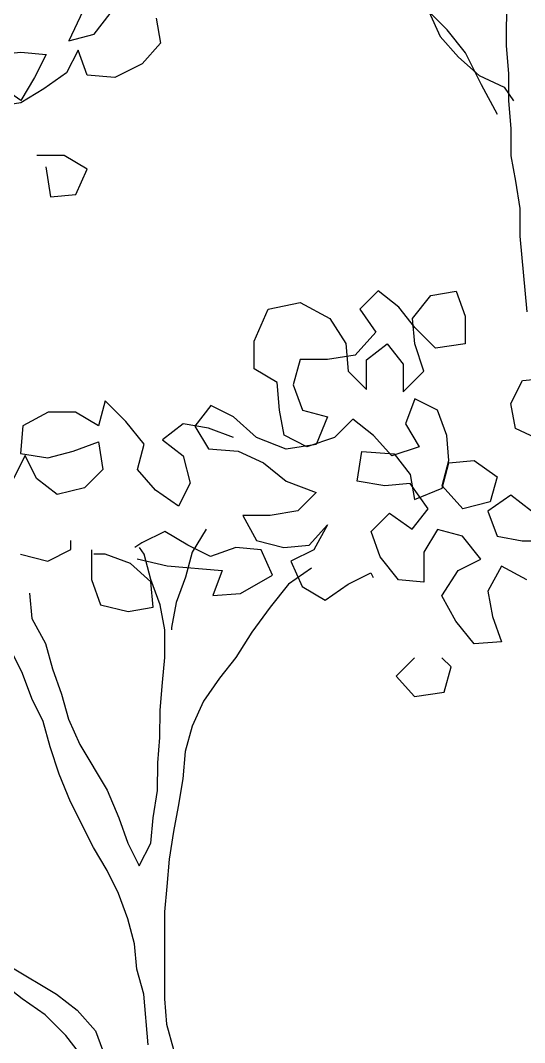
# Model space of a CAD drawing. Header units: millimetres. Extents: x -249630 to 95394, y -188036 to 109963.
# Drawn here: x -73480 to -73197, y 97678 to 98252 of the extents above; entities that cross this region are included whole.
import ezdxf

# ---------------------------------------------------------------- set-up
doc = ezdxf.new("R2010")
doc.units = ezdxf.units.MM
doc.layers.add('AHojas', color=86, linetype='Continuous')
doc.layers.add('ATronco', color=36, linetype='Continuous')

# ---------------------------------------------------------------- blocks, each defined once
blk = doc.blocks.new('Arbol_01')
at = {"layer": 'AHojas'}
for p, q in [((-0.19881, 2.16457), (-0.205, 2.15119)), ((-0.19367, 2.15427), (-0.18645, 2.16353)), ((-0.16586, 2.16145), (-0.16381, 2.15012)), ((-0.205, 2.15119), (-0.19367, 2.15427)), ((-0.16381, 2.15012), (-0.17206, 2.14086)), ((-0.23795, 2.14504), (-0.22662, 2.14606)), ((-0.22662, 2.14606), (-0.2153, 2.14502)), ((-0.2153, 2.14502), (-0.22046, 2.13473)), ((-0.20088, 2.14707), (-0.20604, 2.13677)), ((-0.19677, 2.13574), (-0.20088, 2.14707)), ((-0.17206, 2.14086), (-0.18442, 2.1347)), ((-0.20604, 2.13677), (-0.21634, 2.12958)), ((-0.18442, 2.1347), (-0.19677, 2.13574)), ((-0.22664, 2.12444), (-0.24002, 2.13372)), ((-0.22046, 2.13473), (-0.22664, 2.12444)), ((-0.21634, 2.12958), (-0.22665, 2.12341)), ((-0.22665, 2.12341), (-0.239, 2.12136)), ((-0.2071, 2.09971), (-0.21946, 2.09972)), ((-0.19681, 2.09352), (-0.2071, 2.09971)), ((-0.21535, 2.09457), (-0.2133, 2.08118)), ((-0.20197, 2.0822), (-0.19681, 2.09352)), ((-0.2133, 2.08118), (-0.20197, 2.0822)), ((-0.06609, 2.03883), (-0.07434, 2.0306)), ((-0.05683, 2.03161), (-0.06609, 2.03883)), ((-0.05066, 2.02646), (-0.04241, 2.03675)), ((-0.04241, 2.03675), (-0.03108, 2.03879)), ((-0.03108, 2.03879), (-0.02698, 2.02746)), ((-0.12172, 2.01622), (-0.11552, 2.03063)), ((-0.11552, 2.03063), (-0.10111, 2.03371)), ((-0.10111, 2.03371), (-0.08773, 2.02649)), ((-0.07434, 2.0306), (-0.06714, 2.02029)), ((-0.04963, 2.02234), (-0.05683, 2.03161)), ((-0.08773, 2.02649), (-0.08053, 2.01516)), ((-0.04964, 2.01513), (-0.05066, 2.02646)), ((-0.02698, 2.02746), (-0.02699, 2.01511)), ((-0.04037, 2.01306), (-0.04963, 2.02234)), ((-0.12173, 2.00387), (-0.12172, 2.01622)), ((-0.06714, 2.02029), (-0.07642, 2.01001)), ((-0.08053, 2.01516), (-0.07951, 2.0028)), ((-0.07127, 2.00794), (-0.062, 2.01514)), ((-0.062, 2.01514), (-0.0548, 2.00587)), ((-0.04553, 2.00277), (-0.04964, 2.01513)), ((-0.02699, 2.01511), (-0.04037, 2.01306)), ((-0.10113, 2.00797), (-0.10423, 1.99664)), ((-0.08877, 2.00796), (-0.10113, 2.00797)), ((-0.07642, 2.01001), (-0.08877, 2.00796)), ((-0.07128, 1.99456), (-0.07127, 2.00794)), ((-0.11144, 1.99768), (-0.12173, 2.00387)), ((-0.07951, 2.0028), (-0.07128, 1.99456)), ((-0.0548, 2.00587), (-0.05481, 1.99351)), ((-0.05481, 1.99351), (-0.04553, 2.00277)), ((-0.11042, 1.98532), (-0.11144, 1.99768)), ((-0.00642, 1.98832), (-0.00126, 1.99861)), ((-0.00126, 1.99861), (0.01007, 1.99963)), ((-0.10423, 1.99664), (-0.10012, 1.98531)), ((-0.18867, 1.98951), (-0.19177, 1.97819)), ((-0.17941, 1.98024), (-0.18867, 1.98951)), ((-0.04966, 1.99042), (-0.05379, 1.97909)), ((-0.03937, 1.98526), (-0.04966, 1.99042)), ((-0.21442, 1.98439), (-0.22575, 1.97822)), ((-0.20206, 1.98438), (-0.21442, 1.98439)), ((-0.19177, 1.97819), (-0.20206, 1.98438)), ((-0.14131, 1.98741), (-0.14852, 1.97815)), ((-0.13101, 1.98225), (-0.14131, 1.98741)), ((-0.10837, 1.974), (-0.11042, 1.98532)), ((-0.10012, 1.98531), (-0.0888, 1.98222)), ((-0.03526, 1.97393), (-0.03937, 1.98526)), ((-0.00437, 1.97699), (-0.00642, 1.98832)), ((-0.17118, 1.96993), (-0.17941, 1.98024)), ((-0.12073, 1.97298), (-0.13101, 1.98225)), ((-0.0888, 1.98222), (-0.09396, 1.96986)), ((-0.07747, 1.98118), (-0.08572, 1.97295)), ((-0.06821, 1.97396), (-0.07747, 1.98118)), ((-0.22575, 1.97822), (-0.22679, 1.96587)), ((-0.15367, 1.97919), (-0.16294, 1.97199)), ((-0.14235, 1.97712), (-0.15367, 1.97919)), ((-0.14852, 1.97815), (-0.14235, 1.96785)), ((-0.13102, 1.97299), (-0.14235, 1.97712)), ((-0.05379, 1.97909), (-0.04762, 1.96879)), ((0.00695, 1.97183), (-0.00437, 1.97699)), ((-0.20311, 1.96687), (-0.19178, 1.97098)), ((-0.19178, 1.97098), (-0.18973, 1.95862)), ((-0.16294, 1.97199), (-0.15368, 1.96477)), ((-0.10734, 1.96782), (-0.12073, 1.97298)), ((-0.09808, 1.96884), (-0.10837, 1.974)), ((-0.08572, 1.97295), (-0.09808, 1.96884)), ((-0.05998, 1.96468), (-0.06821, 1.97396)), ((-0.03424, 1.9626), (-0.03526, 1.97393)), ((-0.22679, 1.96587), (-0.21444, 1.9638)), ((-0.21444, 1.9638), (-0.20311, 1.96687)), ((-0.17428, 1.95861), (-0.17118, 1.96993)), ((-0.14235, 1.96785), (-0.12897, 1.96681)), ((-0.12897, 1.96681), (-0.11765, 1.96165)), ((-0.09396, 1.96986), (-0.10734, 1.96782)), ((-0.07544, 1.95337), (-0.07337, 1.96676)), ((-0.07337, 1.96676), (-0.05895, 1.96571)), ((-0.04762, 1.96879), (-0.05998, 1.96468)), ((-0.05895, 1.96571), (-0.05175, 1.95644)), ((-0.22473, 1.96484), (-0.22989, 1.95454)), ((-0.21959, 1.95453), (-0.22473, 1.96484)), ((-0.15368, 1.96477), (-0.15061, 1.95241)), ((-0.11765, 1.96165), (-0.10736, 1.9534)), ((-0.03734, 1.95128), (-0.03424, 1.9626)), ((-0.03734, 1.95025), (-0.03424, 1.96157)), ((-0.03424, 1.96157), (-0.02292, 1.96259)), ((-0.02292, 1.96259), (-0.01263, 1.95537)), ((-0.18973, 1.95862), (-0.19797, 1.9504)), ((-0.16605, 1.94934), (-0.17428, 1.95861)), ((-0.05175, 1.95644), (-0.0497, 1.94511)), ((-0.21033, 1.94732), (-0.21959, 1.95453)), ((-0.15061, 1.95241), (-0.15576, 1.94212)), ((-0.10736, 1.9534), (-0.09398, 1.94824)), ((-0.06308, 1.9513), (-0.07544, 1.95337)), ((-0.05176, 1.95232), (-0.06308, 1.9513)), ((-0.04353, 1.94099), (-0.05176, 1.95232)), ((-0.01263, 1.95537), (-0.01573, 1.94405)), ((-0.19797, 1.9504), (-0.21033, 1.94732)), ((-0.15576, 1.94212), (-0.16605, 1.94934)), ((-0.09398, 1.94824), (-0.10222, 1.94001)), ((-0.0497, 1.94511), (-0.03734, 1.95025)), ((-0.02808, 1.94097), (-0.03734, 1.95128)), ((-0.01573, 1.94405), (-0.02808, 1.94097)), ((-0.00646, 1.94713), (-0.01676, 1.93993)), ((0.00281, 1.93991), (-0.00646, 1.94713)), ((-0.12694, 1.93797), (-0.12077, 1.92664)), ((-0.11458, 1.93796), (-0.12694, 1.93797)), ((-0.10222, 1.94001), (-0.11458, 1.93796)), ((-0.06928, 1.93071), (-0.06104, 1.93894)), ((-0.06104, 1.93894), (-0.05075, 1.93173)), ((-0.05075, 1.93173), (-0.04353, 1.94099)), ((-0.01676, 1.93993), (-0.01265, 1.9286)), ((-0.09709, 1.92456), (-0.08884, 1.93382)), ((-0.08884, 1.93382), (-0.09503, 1.9225)), ((-0.16195, 1.9308), (-0.17225, 1.92566)), ((-0.15166, 1.92461), (-0.16195, 1.9308)), ((-0.14342, 1.93181), (-0.1496, 1.92152)), ((-0.06517, 1.91938), (-0.06928, 1.93071)), ((-0.03942, 1.93172), (-0.04561, 1.92142)), ((-0.0281, 1.92862), (-0.03942, 1.93172)), ((-0.20418, 1.9226), (-0.20417, 1.92672)), ((-0.17225, 1.92566), (-0.17534, 1.9236)), ((-0.14137, 1.91945), (-0.15166, 1.92461)), ((-0.12077, 1.92664), (-0.10842, 1.92354)), ((-0.10842, 1.92354), (-0.09709, 1.92456)), ((-0.01987, 1.91831), (-0.0281, 1.92862)), ((-0.01265, 1.9286), (-0.00133, 1.92653)), ((-0.00133, 1.92653), (0.01103, 1.92652)), ((-0.22683, 1.92056), (-0.21448, 1.91746)), ((-0.21448, 1.91746), (-0.20418, 1.9226)), ((-0.19491, 1.92259), (-0.19492, 1.90921)), ((-0.18873, 1.92053), (-0.19388, 1.92053)), ((-0.17741, 1.9164), (-0.18873, 1.92053)), ((-0.17123, 1.92051), (-0.17328, 1.9236)), ((-0.16815, 1.90918), (-0.17123, 1.92051)), ((-0.1496, 1.92152), (-0.1527, 1.9102)), ((-0.13004, 1.92356), (-0.14137, 1.91945)), ((-0.11871, 1.92252), (-0.13004, 1.92356)), ((-0.11357, 1.91119), (-0.11871, 1.92252)), ((-0.09503, 1.9225), (-0.10533, 1.91736)), ((-0.04561, 1.92142), (-0.04562, 1.90804)), ((-0.16815, 1.90815), (-0.17741, 1.9164)), ((-0.17432, 1.91845), (-0.16094, 1.91535)), ((-0.16094, 1.91535), (-0.13623, 1.91327)), ((-0.10533, 1.91736), (-0.10019, 1.90603)), ((-0.05694, 1.90908), (-0.06517, 1.91938)), ((-0.03017, 1.91317), (-0.01987, 1.91831)), ((-0.0106, 1.91521), (-0.01679, 1.90389)), ((0.00072, 1.90903), (-0.0106, 1.91521)), ((-0.13623, 1.91327), (-0.14035, 1.90195)), ((-0.128, 1.90297), (-0.11357, 1.91119)), ((-0.09607, 1.91426), (-0.10637, 1.90706)), ((-0.0796, 1.90704), (-0.0693, 1.91218)), ((-0.0693, 1.91218), (-0.06827, 1.91012)), ((-0.03739, 1.90185), (-0.03017, 1.91317)), ((-0.19492, 1.90921), (-0.19081, 1.89787)), ((-0.16404, 1.89785), (-0.16815, 1.90918)), ((-0.16713, 1.89682), (-0.16815, 1.90815)), ((-0.1527, 1.9102), (-0.15683, 1.89887)), ((-0.10637, 1.90706), (-0.11462, 1.89678)), ((-0.10019, 1.90603), (-0.0899, 1.89984)), ((-0.0899, 1.89984), (-0.0796, 1.90704)), ((-0.04562, 1.90804), (-0.05694, 1.90908)), ((-0.14035, 1.90195), (-0.128, 1.90297)), ((-0.03122, 1.89052), (-0.03739, 1.90185)), ((-0.01679, 1.90389), (-0.01474, 1.89257)), ((-0.19081, 1.89787), (-0.17846, 1.89477)), ((-0.17846, 1.89477), (-0.16713, 1.89682)), ((-0.01474, 1.89257), (-0.01063, 1.88124)), ((-0.02299, 1.88022), (-0.03122, 1.89052)), ((-0.01063, 1.88124), (-0.02299, 1.88022)), ((-0.04977, 1.87406), (-0.05801, 1.86583)), ((-0.0333, 1.86993), (-0.03741, 1.87405)), ((-0.0364, 1.85861), (-0.0333, 1.86993)), ((-0.05801, 1.86583), (-0.04978, 1.85656)), ((-0.04978, 1.85656), (-0.0364, 1.85861))]:
    blk.add_line(p, q, dxfattribs=at)
at = {"layer": 'ATronco'}
for p, q in [((-0.00833, 2.14895), (-0.00824, 2.25192)), ((-0.04332, 2.16443), (-0.03819, 2.1531)), ((-0.03509, 2.15618), (-0.04332, 2.16443)), ((-0.02687, 2.14588), (-0.03509, 2.15618)), ((-0.03819, 2.1531), (-0.02996, 2.14382)), ((-0.01967, 2.13146), (-0.02687, 2.14588)), ((-0.00731, 2.13659), (-0.00833, 2.14895)), ((-0.02996, 2.14382), (-0.0207, 2.13558)), ((-0.0207, 2.13558), (-0.00938, 2.13042)), ((-0.00732, 2.12424), (-0.00731, 2.13659)), ((-0.01248, 2.11806), (-0.01967, 2.13146)), ((-0.00938, 2.13042), (-0.00526, 2.12423)), ((-0.0063, 2.11188), (-0.00732, 2.12424)), ((-0.00632, 2.09952), (-0.0063, 2.11188)), ((-0.00427, 2.08819), (-0.00632, 2.09952)), ((-0.00222, 2.07584), (-0.00427, 2.08819)), ((-0.00223, 2.06348), (-0.00222, 2.07584)), ((0.00083, 2.0295), (-0.00223, 2.06348)), ((-0.22273, 1.90305), (-0.22171, 1.89173)), ((-0.16199, 1.88652), (-0.16404, 1.89785)), ((-0.15683, 1.89887), (-0.1589, 1.88755)), ((-0.11462, 1.89678), (-0.12287, 1.88546)), ((-0.22171, 1.89173), (-0.21554, 1.88039)), ((-0.1589, 1.88755), (-0.1589, 1.88652)), ((-0.162, 1.87417), (-0.16199, 1.88652)), ((-0.12287, 1.88546), (-0.13008, 1.87414)), ((-0.21554, 1.88039), (-0.21246, 1.86906)), ((-0.22585, 1.86702), (-0.23099, 1.87732)), ((-0.16304, 1.86284), (-0.162, 1.87417)), ((-0.13008, 1.87414), (-0.1373, 1.86488)), ((-0.22174, 1.85569), (-0.22585, 1.86702)), ((-0.21246, 1.86906), (-0.20835, 1.85773)), ((-0.1373, 1.86488), (-0.14452, 1.85459)), ((-0.16408, 1.85049), (-0.16304, 1.86284)), ((-0.2166, 1.84538), (-0.22174, 1.85569)), ((-0.20835, 1.85773), (-0.20528, 1.8464)), ((-0.14452, 1.85459), (-0.14968, 1.84326)), ((-0.20528, 1.8464), (-0.20014, 1.83507)), ((-0.1641, 1.83813), (-0.16408, 1.85049)), ((-0.21352, 1.83406), (-0.2166, 1.84538)), ((-0.14968, 1.84326), (-0.15278, 1.83194)), ((-0.16514, 1.8268), (-0.1641, 1.83813)), ((-0.20942, 1.8217), (-0.21352, 1.83406)), ((-0.20014, 1.83507), (-0.1878, 1.81447)), ((-0.15278, 1.83194), (-0.15382, 1.81959)), ((-0.16515, 1.81445), (-0.16514, 1.8268)), ((-0.20428, 1.80933), (-0.20942, 1.8217)), ((-0.15382, 1.81959), (-0.15589, 1.80723)), ((-0.1878, 1.81447), (-0.18266, 1.80211)), ((-0.16722, 1.80209), (-0.16515, 1.81445)), ((-0.194, 1.78873), (-0.20428, 1.80933)), ((-0.15589, 1.80723), (-0.15796, 1.79591)), ((-0.18266, 1.80211), (-0.17855, 1.79078)), ((-0.16826, 1.79077), (-0.16722, 1.80209)), ((-0.15796, 1.79591), (-0.16003, 1.78355)), ((-0.18783, 1.77843), (-0.194, 1.78873)), ((-0.17855, 1.79078), (-0.17342, 1.78048)), ((-0.17342, 1.78048), (-0.16826, 1.79077)), ((-0.16003, 1.78355), (-0.16107, 1.7712)), ((-0.18269, 1.76813), (-0.18783, 1.77843)), ((-0.17859, 1.7568), (-0.18269, 1.76813)), ((-0.16107, 1.7712), (-0.16211, 1.75987)), ((-0.16211, 1.75987), (-0.16214, 1.72074)), ((-0.17551, 1.74547), (-0.17859, 1.7568)), ((-0.17449, 1.73414), (-0.17551, 1.74547)), ((-0.23112, 1.73522), (-0.21054, 1.72285)), ((-0.17141, 1.72281), (-0.17449, 1.73414)), ((-0.22598, 1.7208), (-0.23524, 1.72802)), ((-0.21054, 1.72285), (-0.20128, 1.71563)), ((-0.16937, 1.70016), (-0.17141, 1.72281)), ((-0.21569, 1.71358), (-0.22598, 1.7208)), ((-0.16214, 1.72074), (-0.16112, 1.70942)), ((-0.20644, 1.70431), (-0.21569, 1.71358)), ((-0.20128, 1.71563), (-0.19305, 1.70636)), ((-0.16112, 1.70942), (-0.15805, 1.69809)), ((-0.19924, 1.69504), (-0.20644, 1.70431)), ((-0.19305, 1.70636), (-0.18894, 1.69503))]:
    blk.add_line(p, q, dxfattribs=at)

msp = doc.modelspace()

# ---------------------------------------------------------------- block references
at = {"xscale": 1250, "yscale": 1250, "zscale": 1250}
msp.add_blockref('Arbol_01', (-73196.564, 95551.303), dxfattribs=at)

doc.saveas('drawing.dxf')
